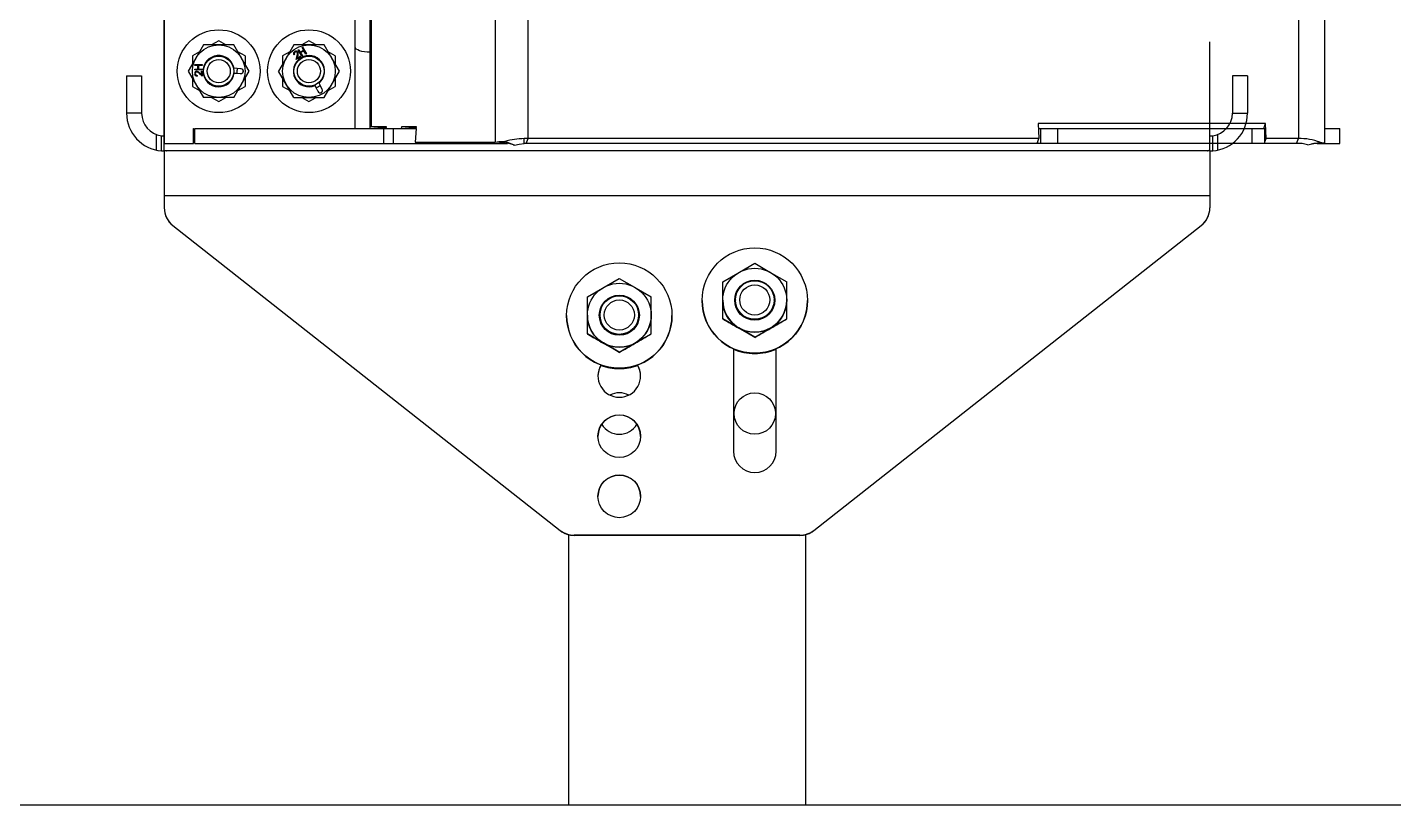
# Model space of a CAD drawing. Header units: feet. Extents: x 0.3 to 98.5, y -18.6 to 31.5.
# Drawn here: x 49.673 to 50.766, y 3.951 to 4.573 of the extents above; entities that cross this region are included whole.
import ezdxf

# ---------------------------------------------------------------- set-up
doc = ezdxf.new("R2010")
doc.units = ezdxf.units.FT
doc.header["$MEASUREMENT"] = 0
doc.layers.add('S-ERTH', color=9, linetype='Continuous')

msp = doc.modelspace()

# ---------------------------------------------------------------- linework, layer by layer
for p, q in [((49.78266, 4.47483), (49.78266, 6.13812)), ((50.71122, 4.48018), (50.71122, 5.08364)), ((50.04745, 4.92202), (50.04745, 4.4812)), ((50.07375, 4.48406), (50.07375, 4.92773)), ((49.93547, 4.49222), (49.93547, 4.82868)), ((49.78267, 4.81664), (49.78267, 4.48018)), ((50.69018, 4.63476), (50.69018, 4.48406)), ((49.94751, 4.49222), (49.94751, 4.60616)), ((49.94835, 4.60577), (49.94835, 4.49342)), ((49.78267, 4.56148), (49.78266, 4.56147)), ((49.82625, 4.56232), (49.8206, 4.55906)), ((49.8319, 4.55906), (49.82625, 4.56232)), ((49.8985, 4.56232), (49.89286, 4.55906)), ((49.90415, 4.55906), (49.8985, 4.56232)), ((50.61934, 4.56148), (50.61936, 4.56147)), ((50.61936, 4.47483), (50.61936, 4.56147)), ((49.808, 4.54852), (49.80192, 4.53798)), ((49.81082, 4.55341), (49.80518, 4.55015)), ((49.80518, 4.55015), (49.80518, 4.54363)), ((49.81408, 4.55906), (49.808, 4.54852)), ((49.83842, 4.55906), (49.81408, 4.55906)), ((49.8445, 4.54852), (49.83842, 4.55906)), ((49.84732, 4.55015), (49.84168, 4.55341)), ((49.85058, 4.53798), (49.8445, 4.54852)), ((49.84732, 4.55015), (49.84732, 4.54363)), ((49.88025, 4.54852), (49.87417, 4.53798)), ((49.88308, 4.55341), (49.87743, 4.55015)), ((49.87743, 4.55015), (49.87743, 4.54363)), ((49.88634, 4.55906), (49.88025, 4.54852)), ((49.91067, 4.55906), (49.88634, 4.55906)), ((49.88692, 4.55131), (49.88646, 4.55104)), ((49.88834, 4.54732), (49.88912, 4.55064)), ((49.89188, 4.54936), (49.88834, 4.54732)), ((49.88965, 4.55064), (49.88915, 4.5485)), ((49.88915, 4.5485), (49.89157, 4.5499)), ((49.88981, 4.55512), (49.89028, 4.55539)), ((49.89282, 4.5499), (49.88981, 4.55512)), ((49.89028, 4.55539), (49.89151, 4.55325)), ((49.89151, 4.55325), (49.89419, 4.55479)), ((49.89157, 4.5499), (49.89188, 4.54936)), ((49.89449, 4.55426), (49.89182, 4.55271)), ((49.89182, 4.55271), (49.89329, 4.55017)), ((49.89329, 4.55017), (49.89282, 4.5499)), ((49.89295, 4.55693), (49.89342, 4.5572)), ((49.89419, 4.55479), (49.89295, 4.55693)), ((49.89342, 4.5572), (49.89643, 4.55199)), ((49.89596, 4.55172), (49.89449, 4.55426)), ((49.89643, 4.55199), (49.89596, 4.55172)), ((49.91675, 4.54852), (49.91067, 4.55906)), ((49.91958, 4.55015), (49.91393, 4.55341)), ((49.92284, 4.53798), (49.91675, 4.54852)), ((49.91958, 4.55015), (49.91958, 4.54363)), ((49.80192, 4.53798), (49.81408, 4.51691)), ((49.80706, 4.54319), (49.81309, 4.54319)), ((49.80706, 4.54265), (49.80706, 4.54319)), ((49.80954, 4.54265), (49.80706, 4.54265)), ((49.80706, 4.53956), (49.80954, 4.53956)), ((49.80706, 4.53902), (49.80706, 4.53956)), ((49.81309, 4.53902), (49.80706, 4.53902)), ((49.80954, 4.53956), (49.80954, 4.54265)), ((49.81015, 4.54265), (49.81015, 4.53956)), ((49.81309, 4.54265), (49.81015, 4.54265)), ((49.81015, 4.53956), (49.81309, 4.53956)), ((49.81247, 4.53794), (49.81309, 4.53794)), ((49.81247, 4.53514), (49.81247, 4.53794)), ((49.81309, 4.54319), (49.81309, 4.54265)), ((49.81309, 4.53956), (49.81309, 4.53902)), ((49.81309, 4.53794), (49.81309, 4.53385)), ((49.84112, 4.54007), (49.83807, 4.54029)), ((49.8442, 4.53986), (49.84112, 4.54007)), ((49.84407, 4.53991), (49.84378, 4.53989)), ((49.8445, 4.52745), (49.85058, 4.53798)), ((49.88634, 4.51691), (49.87417, 4.53798)), ((49.91067, 4.51691), (49.92284, 4.53798)), ((49.75255, 4.53436), (49.76459, 4.53436)), ((49.75255, 4.53436), (49.75255, 4.50427)), ((49.76459, 4.53436), (49.76459, 4.50427)), ((49.80518, 4.53234), (49.80518, 4.52582)), ((49.80892, 4.53462), (49.80892, 4.53408)), ((49.81309, 4.53385), (49.81059, 4.53618)), ((49.81086, 4.53665), (49.81247, 4.53514)), ((49.8382, 4.53651), (49.84086, 4.53633)), ((49.83842, 4.51691), (49.8445, 4.52745)), ((49.84086, 4.53633), (49.84394, 4.53611)), ((49.84732, 4.53234), (49.84732, 4.52582)), ((49.87743, 4.53234), (49.87743, 4.52582)), ((49.9032, 4.5269), (49.90437, 4.52451)), ((49.90775, 4.52615), (49.90641, 4.5289)), ((49.91958, 4.53234), (49.91958, 4.52582)), ((50.63742, 4.53436), (50.63742, 4.50427)), ((50.64946, 4.53436), (50.63742, 4.53436)), ((50.64946, 4.53436), (50.64946, 4.50427)), ((49.80518, 4.52582), (49.81082, 4.52256)), ((49.83842, 4.51691), (49.81408, 4.51691)), ((49.8206, 4.51691), (49.82625, 4.51365)), ((49.82625, 4.51365), (49.8319, 4.51691)), ((49.84168, 4.52256), (49.84732, 4.52582)), ((49.87743, 4.52582), (49.88308, 4.52256)), ((49.88634, 4.51691), (49.91067, 4.51691)), ((49.89286, 4.51691), (49.8985, 4.51365)), ((49.8985, 4.51365), (49.90415, 4.51691)), ((49.9091, 4.52337), (49.90775, 4.52615)), ((49.90908, 4.52351), (49.90892, 4.52376)), ((49.91393, 4.52256), (49.91958, 4.52582)), ((49.76459, 4.50427), (49.75255, 4.50427)), ((49.78266, 4.50427), (49.78267, 4.50427)), ((50.66391, 4.49603), (50.48208, 4.49603)), ((50.48208, 4.49603), (50.48263, 4.48406)), ((50.61936, 4.50427), (50.61934, 4.50427)), ((50.63742, 4.50427), (50.64946, 4.50427)), ((50.66241, 4.49222), (50.66391, 4.49603)), ((50.66446, 4.48406), (50.66391, 4.49603)), ((49.77636, 4.47483), (49.77636, 4.48734)), ((49.7804, 4.47425), (49.7804, 4.48634)), ((49.80603, 4.49222), (49.80642, 4.49222)), ((49.80603, 4.48018), (49.80603, 4.49222)), ((49.80675, 4.48018), (49.80675, 4.49222)), ((49.80721, 4.48018), (49.80721, 4.49222)), ((49.80721, 4.49222), (49.98429, 4.49222)), ((49.95955, 4.49229), (49.94751, 4.49335)), ((49.96048, 4.49342), (49.94835, 4.49342)), ((49.95831, 4.48018), (49.95831, 4.49222)), ((49.95955, 4.49222), (49.95955, 4.49237)), ((49.95997, 4.4924), (49.96039, 4.4924)), ((49.96038, 4.49222), (49.96048, 4.49342)), ((49.96614, 4.48018), (49.96614, 4.49222)), ((49.97244, 4.49342), (49.97234, 4.49222)), ((49.9844, 4.49342), (49.97244, 4.49342)), ((49.98406, 4.4924), (49.97244, 4.49342)), ((49.98429, 4.49222), (49.98339, 4.4812)), ((49.98405, 4.49222), (49.98406, 4.4924)), ((49.98406, 4.4924), (49.98431, 4.4924)), ((49.98429, 4.49222), (49.9844, 4.49342)), ((50.07375, 4.48406), (50.0707, 4.48403)), ((50.0707, 4.48012), (50.0707, 4.48403)), ((50.07222, 4.48018), (50.07375, 4.48406)), ((50.48263, 4.48406), (50.07375, 4.48406)), ((50.4811, 4.48018), (50.48263, 4.48406)), ((50.48226, 4.49222), (50.66337, 4.49222)), ((50.48382, 4.49222), (50.48382, 4.48018)), ((50.49737, 4.49222), (50.49737, 4.48018)), ((50.62162, 4.47425), (50.62162, 4.48634)), ((50.62566, 4.47483), (50.62566, 4.48734)), ((50.65294, 4.49222), (50.65294, 4.48018)), ((50.66337, 4.48018), (50.66337, 4.49222)), ((50.66337, 4.4813), (50.66446, 4.48406)), ((50.69018, 4.48406), (50.66446, 4.48406)), ((50.68866, 4.48018), (50.69018, 4.48406)), ((50.71122, 4.49222), (50.72326, 4.49222)), ((50.72326, 4.48018), (50.72326, 4.49222)), ((50.61936, 4.47416), (49.78266, 4.47416)), ((49.78266, 4.47416), (49.78266, 4.42857)), ((49.78267, 4.48018), (49.80603, 4.48018)), ((49.80721, 4.48018), (50.05733, 4.48018)), ((49.98339, 4.4812), (50.04745, 4.4812)), ((49.99501, 4.48018), (49.98339, 4.4812)), ((50.05431, 4.4806), (50.04745, 4.4812)), ((50.063, 4.4787), (50.05529, 4.4817)), ((50.06194, 4.47906), (50.063, 4.4787)), ((50.07222, 4.48018), (50.0707, 4.48012)), ((50.69315, 4.48018), (50.07222, 4.48018)), ((50.48172, 4.48018), (50.48172, 4.48177)), ((50.61753, 4.47416), (50.61766, 4.47416)), ((50.61936, 4.47416), (50.61936, 4.42857)), ((50.69741, 4.47901), (50.70769, 4.48104)), ((50.70519, 4.48018), (50.72326, 4.48018)), ((49.78266, 4.43835), (50.61936, 4.43835)), ((49.78955, 4.41454), (50.09954, 4.17048)), ((49.78955, 4.41454), (49.78955, 4.41438)), ((49.78955, 4.41438), (50.09954, 4.17032)), ((50.30247, 4.17048), (50.61247, 4.41454)), ((50.30247, 4.17032), (50.61247, 4.41438)), ((50.61247, 4.41454), (50.61247, 4.41438)), ((50.24307, 4.3772), (50.2552, 4.3842)), ((50.2552, 4.3842), (50.26732, 4.3772)), ((50.22962, 4.36943), (50.24176, 4.37644)), ((50.26864, 4.37644), (50.28077, 4.36943)), ((50.12124, 4.35739), (50.13337, 4.3644)), ((50.13469, 4.36516), (50.14682, 4.37216)), ((50.14682, 4.37216), (50.15894, 4.36516)), ((50.16026, 4.3644), (50.17239, 4.35739)), ((50.22962, 4.33968), (50.22962, 4.36943)), ((50.28077, 4.33968), (50.28077, 4.36943)), ((50.12124, 4.32764), (50.12124, 4.35739)), ((50.17239, 4.32764), (50.17239, 4.35739)), ((50.21305, 4.35441), (50.21305, 4.35436)), ((50.23973, 4.35485), (50.23973, 4.35467)), ((50.27066, 4.35467), (50.27066, 4.35485)), ((50.29735, 4.35436), (50.29735, 4.35441)), ((50.10467, 4.34237), (50.10467, 4.34232)), ((50.13135, 4.3428), (50.13135, 4.34263)), ((50.16228, 4.34263), (50.16228, 4.3428)), ((50.18896, 4.34232), (50.18896, 4.34237)), ((50.24241, 4.33252), (50.22962, 4.3399)), ((50.23483, 4.33677), (50.22962, 4.33978)), ((50.22962, 4.33973), (50.23483, 4.33672)), ((50.23483, 4.33672), (50.23479, 4.3368)), ((50.23483, 4.33672), (50.23483, 4.33677)), ((50.2552, 4.32513), (50.24241, 4.33252)), ((50.2552, 4.32513), (50.26799, 4.33252)), ((50.26799, 4.33252), (50.28077, 4.3399)), ((50.13403, 4.32047), (50.12124, 4.32786)), ((50.12645, 4.32473), (50.12124, 4.32774)), ((50.12124, 4.32769), (50.12645, 4.32468)), ((50.12645, 4.32468), (50.12641, 4.32476)), ((50.12645, 4.32468), (50.12645, 4.32473)), ((50.14682, 4.31309), (50.13403, 4.32047)), ((50.14682, 4.31309), (50.15961, 4.32047)), ((50.15961, 4.32047), (50.17239, 4.32786)), ((50.2552, 4.32491), (50.2552, 4.32513)), ((50.14682, 4.31287), (50.14682, 4.31309)), ((50.23813, 4.31582), (50.23813, 4.23383)), ((50.27226, 4.23383), (50.27226, 4.31582)), ((50.09954, 4.17048), (50.09954, 4.17032)), ((50.10611, 4.16704), (50.10611, 3.95094)), ((50.11071, 4.16661), (50.11071, 4.16645)), ((50.2913, 4.16661), (50.11071, 4.16661)), ((50.2913, 4.16645), (50.11071, 4.16645)), ((50.2913, 4.16661), (50.2913, 4.16645)), ((50.2959, 4.16704), (50.2959, 3.95094)), ((50.30247, 4.17048), (50.30247, 4.17032))]:
    msp.add_line(p, q)
at = {"flags": 128}
for points in [[(49.94751, 4.55319), (49.94516, 4.55326), (49.9429, 4.55349), (49.94082, 4.55385), (49.93899, 4.55433), (49.9375, 4.55493), (49.93638, 4.5556), (49.9357, 4.55633), (49.93547, 4.5571)], [(49.90437, 4.52451), (49.90463, 4.52397), (49.90488, 4.52346), (49.90512, 4.52298), (49.90532, 4.52255), (49.90549, 4.5222), (49.90562, 4.52194), (49.9057, 4.52178), (49.90573, 4.52173)], [(49.78435, 4.47416), (49.78456, 4.47418), (49.78443, 4.47423), (49.78433, 4.47425)], [(50.04745, 4.4812), (50.05043, 4.48165), (50.05529, 4.4817)], [(50.063, 4.4787), (50.0666, 4.47963), (50.0707, 4.48012)], [(50.61766, 4.47416), (50.61746, 4.47418), (50.61758, 4.47423), (50.61768, 4.47425)], [(50.61768, 4.47425), (50.61747, 4.4742), (50.61749, 4.47418)], [(50.70769, 4.48104), (50.71032, 4.48069), (50.71122, 4.48018)], [(50.2552, 4.32491), (50.24945, 4.32821), (50.24317, 4.33182), (50.24241, 4.33226)], [(50.14682, 4.31287), (50.14107, 4.31617), (50.13479, 4.31978), (50.13403, 4.32022)]]:
    msp.add_lwpolyline(points, dxfattribs=at)
for centre, radius in [((49.82625, 4.53798), 0.03312), ((49.8985, 4.53798), 0.03312), ((49.82625, 4.53798), 0.02107), ((49.82625, 4.53798), 0.01204), ((49.8985, 4.53798), 0.02107), ((49.8985, 4.53798), 0.01204), ((49.82625, 4.53798), 0.00926), ((49.8985, 4.53798), 0.00926), ((50.2552, 4.35441), 0.04215), ((50.14682, 4.34237), 0.04215), ((50.2552, 4.35468), 0.02558), ((50.14682, 4.34264), 0.02558), ((50.2552, 4.35468), 0.01602), ((50.2552, 4.35485), 0.01546), ((50.2552, 4.35488), 0.01204), ((50.14682, 4.34264), 0.01602), ((50.14682, 4.3428), 0.01546), ((50.14682, 4.34283), 0.01204), ((50.2552, 4.26398), 0.01656), ((50.14682, 4.24587), 0.01707), ((50.14682, 4.19771), 0.01707)]:
    msp.add_circle(centre, radius)
for centre, radius, start, end in [((49.82625, 4.53798), 0.01252, 10.43425, 353.52224), ((49.8985, 4.53798), 0.01252, 310.43425, 293.09207), ((49.88812, 4.55206), 0.00196, 119.75508, 211.49777), ((49.88812, 4.55201), 0.00138, 119.49289, 210.25956), ((49.88808, 4.55226), 0.00177, 29.18624, 121.7324), ((49.88811, 4.55215), 0.00126, 31.76079, 122.12169), ((49.88677, 4.5518), 0.00262, 333.87403, 22.77739), ((49.88671, 4.55185), 0.00318, 337.60625, 23.55324), ((49.80868, 4.5361), 0.00177, 89.18726, 181.73156), ((49.80879, 4.53606), 0.00126, 91.75783, 182.12494), ((49.80834, 4.53471), 0.00318, 37.60661, 83.55355), ((49.80842, 4.53473), 0.00262, 33.87248, 82.77907), ((49.85034, 4.53755), 0.00956, 164.6725, 187.3271), ((49.84407, 4.53798), 0.00193, 253.16143, 90), ((49.84407, 4.53798), 0.00188, 266, 86), ((49.80887, 4.53604), 0.00196, 179.7566, 271.49682), ((49.80891, 4.536), 0.00138, 179.48961, 270.26215), ((49.91017, 4.5169), 0.00956, 104.67325, 127.32672), ((49.90741, 4.52255), 0.00193, 193.16143, 30), ((49.90741, 4.52255), 0.00188, 206, 26), ((49.78266, 4.50427), 0.03011, 180, 265.69617), ((49.78266, 4.50427), 0.01806, 180, 262.81488), ((50.61936, 4.50427), 0.03011, 274.30382, 359.99998), ((50.61936, 4.50427), 0.01806, 277.1851, 359.99998), ((49.78266, 4.50427), 0.01807, 262.81567, 269.99936), ((50.07184, 4.4242), 0.05984, 91.09525, 106.05308), ((50.61936, 4.50427), 0.01807, 270.00064, 277.18433), ((50.69137, 4.43861), 0.04546, 68.95717, 91.49282), ((49.78266, 4.50426), 0.0301, 265.69528, 270.00043), ((50.05118, 4.4455), 0.03524, 72.02986, 84.89845), ((50.61936, 4.50425), 0.03009, 269.99934, 274.30496), ((50.61936, 4.50426), 0.0301, 269.99957, 274.30472), ((50.68995, 4.45659), 0.02362, 71.57801, 93.12823), ((50.70634, 4.45069), 0.02951, 92.22419, 102.033), ((49.80072, 4.42873), 0.01806, 180.00012, 231.78663), ((49.80072, 4.42857), 0.01806, 180.00013, 231.7866), ((50.60129, 4.42873), 0.01806, 308.21337, 359.99988), ((50.60129, 4.42857), 0.01806, 308.2134, 359.99987), ((50.2552, 4.35436), 0.04215, 180.00101, 270.00117), ((50.2552, 4.35467), 0.02558, 180.00041, 240.00148), ((50.2552, 4.35436), 0.04215, 269.9989, 359.99892), ((50.2552, 4.35467), 0.02558, 299.99852, 359.99957), ((50.14682, 4.34232), 0.04215, 180.00102, 270.00117), ((50.14682, 4.34262), 0.02558, 180.00043, 240.00149), ((50.14682, 4.34232), 0.04215, 269.9989, 359.99892), ((50.14682, 4.34262), 0.02558, 299.99852, 359.99959), ((52.39356, 8.0572), 4.30146, 239.79667, 239.99358), ((50.2552, 4.35467), 0.02558, 240.00105, 299.99895), ((48.13582, 8.02646), 4.26535, 299.79394, 299.99209), ((48.16684, 7.97096), 4.20178, 300.00407, 300.20565), ((52.2861, 8.04675), 4.30331, 239.79672, 239.99355), ((50.14682, 4.34263), 0.02558, 240.00106, 299.99894), ((48.02727, 8.01471), 4.26569, 299.79394, 299.99208), ((48.0577, 7.96023), 4.2033, 300.00412, 300.20563), ((50.2552, 4.3541), 0.04215, 246.11291, 270.00002), ((50.2552, 4.3541), 0.04215, 269.99997, 293.8871), ((50.14682, 4.29404), 0.01707, 149.13344, 270.00199), ((50.14682, 4.29388), 0.01707, 149.6552, 179.99993), ((50.14682, 4.34205), 0.04215, 249.58489, 270.00004), ((50.14682, 4.29404), 0.01707, 269.99828, 30.8663), ((50.14682, 4.34205), 0.04215, 269.99998, 290.41509), ((50.14682, 4.29388), 0.01707, 0.00007, 30.3448), ((50.14682, 4.26398), 0.01656, 62.9314, 117.0686), ((50.14682, 4.24571), 0.01707, 0.00162, 179.99838), ((50.14682, 4.26398), 0.01656, 211.55183, 328.44817), ((50.2552, 4.23383), 0.01707, 180.00167, 359.99833), ((50.14682, 4.19755), 0.01707, 0.0016, 179.9984), ((50.11071, 4.18467), 0.01806, 231.78634, 270.0002), ((50.11071, 4.18451), 0.01806, 231.78644, 269.99998), ((50.2913, 4.18467), 0.01806, 269.9998, 308.21366), ((50.2913, 4.18451), 0.01806, 270.00002, 308.21356)]:
    msp.add_arc(centre, radius, start, end)
for centre, major_axis, ratio, start_param, end_param in [((49.97159, 4.49138), (0.02408, -0.00197), 0.0220406, 2.8788079, 3.1433985), ((49.97159, 4.49138), (0.01204, -0.00099), 0.0220406, 2.8788079, 3.1433985), ((49.78527, 4.50427), (0, 0.03011), 0.4142136, 2.9307312, 3.0664769), ((50.61675, 4.50427), (0, 0.03011), 0.4142136, 3.2167084, 3.3524541)]:
    msp.add_ellipse(centre, major_axis=major_axis, ratio=ratio, start_param=start_param, end_param=end_param)
at = {"extrusion": (0, 0, -1)}
msp.add_ellipse((50.61675, 4.50427), major_axis=(0, 0.03011), ratio=0.4142136, start_param=2.9307312, end_param=3.0664769, dxfattribs=at)
at = {"layer": 'S-ERTH'}
msp.add_lwpolyline([(45.10162, 3.95094), (55.84462, 3.95094)], dxfattribs=at)

doc.saveas('drawing.dxf')
